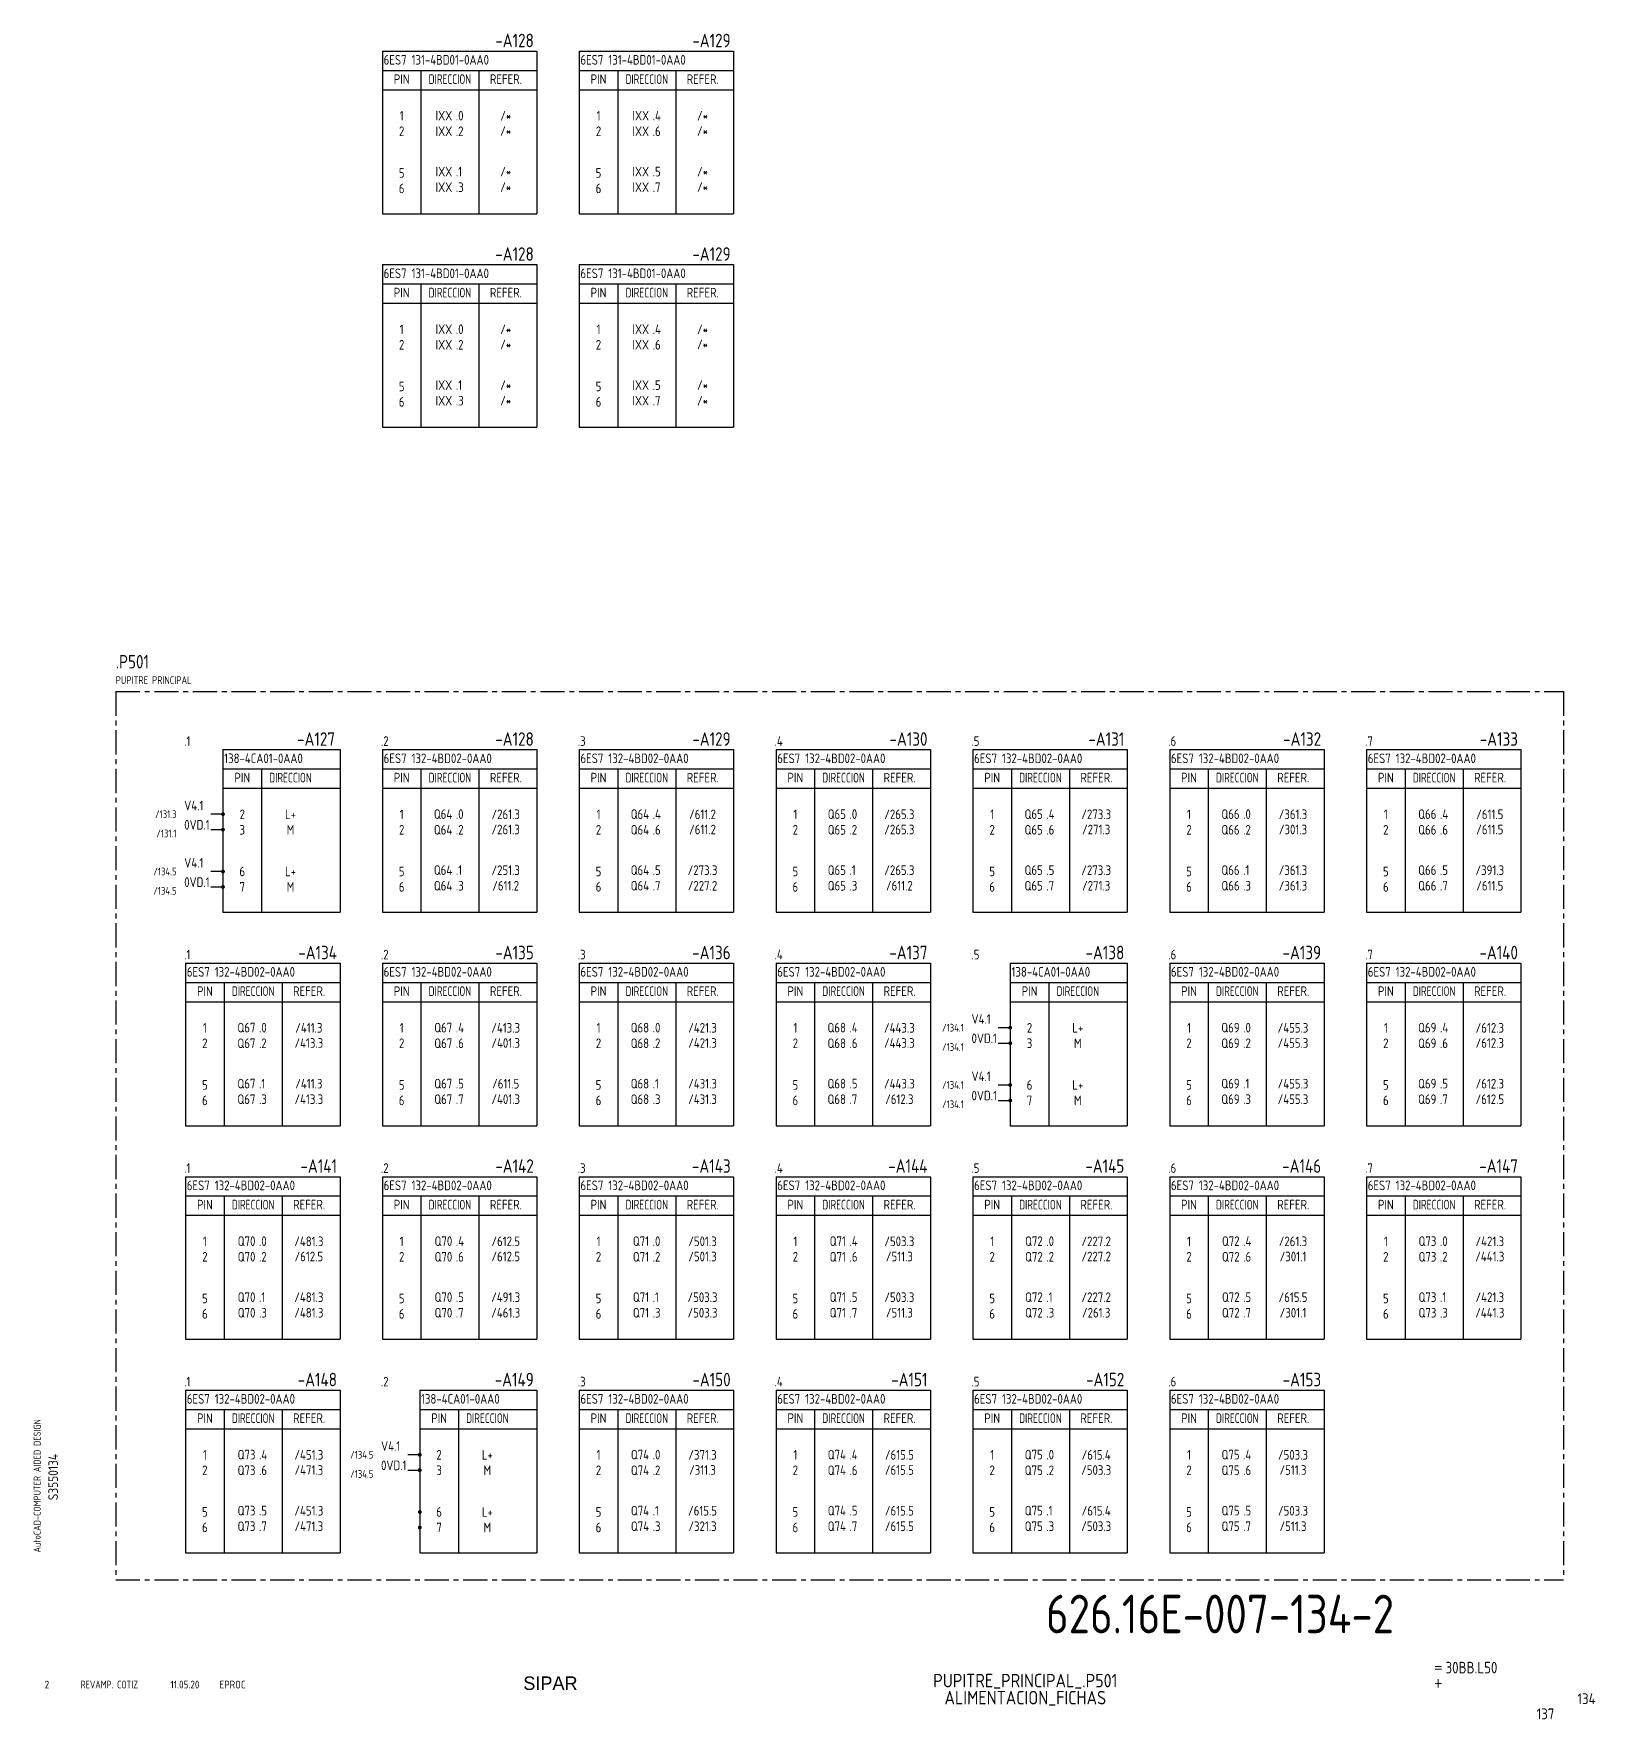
# Model space of a CAD drawing. Extents: x 10 to 1143, y 6 to 442.
# Drawn here: x 738.9 to 1143.3, y 5.6 to 442.2 of the extents above; entities that cross this region are included whole.
import ezdxf
from ezdxf.enums import TextEntityAlignment as Align

# ---------------------------------------------------------------- set-up
doc = ezdxf.new("R2010")
doc.units = 0
doc.header["$LTSCALE"] = 5
doc.header["$MEASUREMENT"] = 0
doc.linetypes.add('CENTER', pattern=[2, 1.25, -0.25, 0.25, -0.25])
doc.layers.get('0').update_dxf_attribs({"linetype": 'CONTINUOUS'})
doc.layers.add('CART', color=7, linetype='CONTINUOUS')
doc.styles.add('DIN', font='DIN.shx', dxfattribs={"width": 0.85})
doc.styles.add('N', font='ROMANS', dxfattribs={"width": 0.85, "height": 3})
doc.styles.add('X', font='UNIV.SHX', dxfattribs={"height": 3.5})

msp = doc.modelspace()

# ---------------------------------------------------------------- linework, layer by layer
at = {"color": 3}
for p, q in [((829.18, 437.71), (829.18, 395.58)), ((829.18, 437.71), (869.18, 437.71)), ((869.18, 437.71), (869.18, 395.58)), ((880.16, 437.71), (880.16, 395.58)), ((880.16, 437.71), (920.16, 437.71)), ((920.16, 437.71), (920.16, 395.58)), ((829.18, 432.71), (869.18, 432.71)), ((839.18, 432.71), (839.18, 395.58)), ((854.18, 432.71), (854.18, 395.58)), ((880.16, 432.71), (920.16, 432.71)), ((890.16, 432.71), (890.16, 395.58)), ((905.16, 432.71), (905.16, 395.58)), ((829.18, 427.71), (869.18, 427.71)), ((880.16, 427.71), (920.16, 427.71)), ((829.18, 395.58), (869.18, 395.58)), ((880.16, 395.58), (920.16, 395.58)), ((829.18, 382.41), (829.18, 340.28)), ((829.18, 382.41), (869.18, 382.41)), ((869.18, 382.41), (869.18, 340.28)), ((880.16, 382.41), (880.16, 340.28)), ((880.16, 382.41), (920.16, 382.41)), ((920.16, 382.41), (920.16, 340.28)), ((829.18, 377.41), (869.18, 377.41)), ((839.18, 377.41), (839.18, 340.28)), ((854.18, 377.41), (854.18, 340.28)), ((880.16, 377.41), (920.16, 377.41)), ((890.16, 377.41), (890.16, 340.28)), ((905.16, 377.41), (905.16, 340.28)), ((829.18, 372.41), (869.18, 372.41)), ((880.16, 372.41), (920.16, 372.41)), ((829.18, 340.28), (869.18, 340.28)), ((880.16, 340.28), (920.16, 340.28)), ((787.89, 256.79), (787.89, 214.66)), ((787.89, 256.79), (818.21, 256.79)), ((818.21, 256.79), (818.21, 214.66)), ((829.18, 256.79), (829.18, 214.66)), ((829.18, 256.79), (869.18, 256.79)), ((869.18, 256.79), (869.18, 214.66)), ((880.16, 256.79), (880.16, 214.66)), ((880.16, 256.79), (920.16, 256.79)), ((920.16, 256.79), (920.16, 214.66)), ((931.14, 256.79), (931.14, 214.66)), ((931.14, 256.79), (971.14, 256.79)), ((971.14, 256.79), (971.14, 214.66)), ((982.12, 256.79), (982.12, 214.66)), ((982.12, 256.79), (1022.12, 256.79)), ((1022.12, 256.79), (1022.12, 214.66)), ((1033.1, 256.79), (1033.1, 214.66)), ((1033.1, 256.79), (1073.1, 256.79)), ((1073.1, 256.79), (1073.1, 214.66)), ((1084.08, 256.79), (1084.08, 214.66)), ((1084.08, 256.79), (1124.08, 256.79)), ((1124.08, 256.79), (1124.08, 214.66)), ((787.89, 251.79), (818.21, 251.79)), ((797.89, 251.79), (797.89, 214.66)), ((829.18, 251.79), (869.18, 251.79)), ((839.18, 251.79), (839.18, 214.66)), ((854.18, 251.79), (854.18, 214.66)), ((880.16, 251.79), (920.16, 251.79)), ((890.16, 251.79), (890.16, 214.66)), ((905.16, 251.79), (905.16, 214.66)), ((931.14, 251.79), (971.14, 251.79)), ((941.14, 251.79), (941.14, 214.66)), ((956.14, 251.79), (956.14, 214.66)), ((982.12, 251.79), (1022.12, 251.79)), ((992.12, 251.79), (992.12, 214.66)), ((1007.12, 251.79), (1007.12, 214.66)), ((1033.1, 251.79), (1073.1, 251.79)), ((1043.1, 251.79), (1043.1, 214.66)), ((1058.1, 251.79), (1058.1, 214.66)), ((1084.08, 251.79), (1124.08, 251.79)), ((1094.08, 251.79), (1094.08, 214.66)), ((1109.08, 251.79), (1109.08, 214.66)), ((787.89, 246.79), (818.21, 246.79)), ((829.18, 246.79), (869.18, 246.79)), ((880.16, 246.79), (920.16, 246.79)), ((931.14, 246.79), (971.14, 246.79)), ((982.12, 246.79), (1022.12, 246.79)), ((1033.1, 246.79), (1073.1, 246.79)), ((1084.08, 246.79), (1124.08, 246.79)), ((787.89, 214.66), (818.21, 214.66)), ((829.18, 214.66), (869.18, 214.66)), ((880.16, 214.66), (920.16, 214.66)), ((931.14, 214.66), (971.14, 214.66)), ((982.12, 214.66), (1022.12, 214.66)), ((1033.1, 214.66), (1073.1, 214.66)), ((1084.08, 214.66), (1124.08, 214.66)), ((778.21, 201.49), (778.21, 159.36)), ((778.21, 201.49), (818.21, 201.49)), ((818.21, 201.49), (818.21, 159.36)), ((829.18, 201.49), (829.18, 159.36)), ((829.18, 201.49), (869.18, 201.49)), ((869.18, 201.49), (869.18, 159.36)), ((880.16, 201.49), (880.16, 159.36)), ((880.16, 201.49), (920.16, 201.49)), ((920.16, 201.49), (920.16, 159.36)), ((931.14, 201.49), (931.14, 159.36)), ((931.14, 201.49), (971.14, 201.49)), ((971.14, 201.49), (971.14, 159.36)), ((991.8, 201.49), (991.8, 159.36)), ((991.8, 201.49), (1022.12, 201.49)), ((1022.12, 201.49), (1022.12, 159.36)), ((1033.1, 201.49), (1033.1, 159.36)), ((1033.1, 201.49), (1073.1, 201.49)), ((1073.1, 201.49), (1073.1, 159.36)), ((1084.08, 201.49), (1084.08, 159.36)), ((1084.08, 201.49), (1124.08, 201.49)), ((1124.08, 201.49), (1124.08, 159.36)), ((778.21, 196.49), (818.21, 196.49)), ((788.21, 196.49), (788.21, 159.36)), ((803.21, 196.49), (803.21, 159.36)), ((829.18, 196.49), (869.18, 196.49)), ((839.18, 196.49), (839.18, 159.36)), ((854.18, 196.49), (854.18, 159.36)), ((880.16, 196.49), (920.16, 196.49)), ((890.16, 196.49), (890.16, 159.36)), ((905.16, 196.49), (905.16, 159.36)), ((931.14, 196.49), (971.14, 196.49)), ((941.14, 196.49), (941.14, 159.36)), ((956.14, 196.49), (956.14, 159.36)), ((991.8, 196.49), (1022.12, 196.49)), ((1001.8, 196.49), (1001.8, 159.36)), ((1033.1, 196.49), (1073.1, 196.49)), ((1043.1, 196.49), (1043.1, 159.36)), ((1058.1, 196.49), (1058.1, 159.36)), ((1084.08, 196.49), (1124.08, 196.49)), ((1094.08, 196.49), (1094.08, 159.36)), ((1109.08, 196.49), (1109.08, 159.36)), ((778.21, 191.49), (818.21, 191.49)), ((829.18, 191.49), (869.18, 191.49)), ((880.16, 191.49), (920.16, 191.49)), ((931.14, 191.49), (971.14, 191.49)), ((991.8, 191.49), (1022.12, 191.49)), ((1033.1, 191.49), (1073.1, 191.49)), ((1084.08, 191.49), (1124.08, 191.49)), ((778.21, 159.36), (818.21, 159.36)), ((829.18, 159.36), (869.18, 159.36)), ((880.16, 159.36), (920.16, 159.36)), ((931.14, 159.36), (971.14, 159.36)), ((991.8, 159.36), (1022.12, 159.36)), ((1033.1, 159.36), (1073.1, 159.36)), ((1084.08, 159.36), (1124.08, 159.36)), ((778.21, 146.19), (778.21, 104.06)), ((778.21, 146.19), (818.21, 146.19)), ((818.21, 146.19), (818.21, 104.06)), ((829.18, 146.19), (829.18, 104.06)), ((829.18, 146.19), (869.18, 146.19)), ((869.18, 146.19), (869.18, 104.06)), ((880.16, 146.19), (880.16, 104.06)), ((880.16, 146.19), (920.16, 146.19)), ((920.16, 146.19), (920.16, 104.06)), ((931.14, 146.19), (931.14, 104.06)), ((931.14, 146.19), (971.14, 146.19)), ((971.14, 146.19), (971.14, 104.06)), ((982.12, 146.19), (982.12, 104.06)), ((982.12, 146.19), (1022.12, 146.19)), ((1022.12, 146.19), (1022.12, 104.06)), ((1033.1, 146.19), (1033.1, 104.06)), ((1033.1, 146.19), (1073.1, 146.19)), ((1073.1, 146.19), (1073.1, 104.06)), ((1084.08, 146.19), (1084.08, 104.06)), ((1084.08, 146.19), (1124.08, 146.19)), ((1124.08, 146.19), (1124.08, 104.06)), ((778.21, 141.19), (818.21, 141.19)), ((788.21, 141.19), (788.21, 104.06)), ((803.21, 141.19), (803.21, 104.06)), ((829.18, 141.19), (869.18, 141.19)), ((839.18, 141.19), (839.18, 104.06)), ((854.18, 141.19), (854.18, 104.06)), ((880.16, 141.19), (920.16, 141.19)), ((890.16, 141.19), (890.16, 104.06)), ((905.16, 141.19), (905.16, 104.06)), ((931.14, 141.19), (971.14, 141.19)), ((941.14, 141.19), (941.14, 104.06)), ((956.14, 141.19), (956.14, 104.06)), ((982.12, 141.19), (1022.12, 141.19)), ((992.12, 141.19), (992.12, 104.06)), ((1007.12, 141.19), (1007.12, 104.06)), ((1033.1, 141.19), (1073.1, 141.19)), ((1043.1, 141.19), (1043.1, 104.06)), ((1058.1, 141.19), (1058.1, 104.06)), ((1084.08, 141.19), (1124.08, 141.19)), ((1094.08, 141.19), (1094.08, 104.06)), ((1109.08, 141.19), (1109.08, 104.06)), ((778.21, 136.19), (818.21, 136.19)), ((829.18, 136.19), (869.18, 136.19)), ((880.16, 136.19), (920.16, 136.19)), ((931.14, 136.19), (971.14, 136.19)), ((982.12, 136.19), (1022.12, 136.19)), ((1033.1, 136.19), (1073.1, 136.19)), ((1084.08, 136.19), (1124.08, 136.19)), ((778.21, 104.06), (818.21, 104.06)), ((829.18, 104.06), (869.18, 104.06)), ((880.16, 104.06), (920.16, 104.06)), ((931.14, 104.06), (971.14, 104.06)), ((982.12, 104.06), (1022.12, 104.06)), ((1033.1, 104.06), (1073.1, 104.06)), ((1084.08, 104.06), (1124.08, 104.06)), ((778.21, 90.89), (778.21, 48.76)), ((778.21, 90.89), (818.21, 90.89)), ((818.21, 90.89), (818.21, 48.76)), ((838.87, 90.89), (838.87, 48.76)), ((838.87, 90.89), (869.18, 90.89)), ((869.18, 90.89), (869.18, 48.76)), ((880.16, 90.89), (880.16, 48.76)), ((880.16, 90.89), (920.16, 90.89)), ((920.16, 90.89), (920.16, 48.76)), ((931.14, 90.89), (931.14, 48.76)), ((931.14, 90.89), (971.14, 90.89)), ((971.14, 90.89), (971.14, 48.76)), ((982.12, 90.89), (982.12, 48.76)), ((982.12, 90.89), (1022.12, 90.89)), ((1022.12, 90.89), (1022.12, 48.76)), ((1033.1, 90.89), (1033.1, 48.76)), ((1033.1, 90.89), (1073.1, 90.89)), ((1073.1, 90.89), (1073.1, 48.76)), ((778.21, 85.89), (818.21, 85.89)), ((788.21, 85.89), (788.21, 48.76)), ((803.21, 85.89), (803.21, 48.76)), ((838.87, 85.89), (869.18, 85.89)), ((848.87, 85.89), (848.87, 48.76)), ((880.16, 85.89), (920.16, 85.89)), ((890.16, 85.89), (890.16, 48.76)), ((905.16, 85.89), (905.16, 48.76)), ((931.14, 85.89), (971.14, 85.89)), ((941.14, 85.89), (941.14, 48.76)), ((956.14, 85.89), (956.14, 48.76)), ((982.12, 85.89), (1022.12, 85.89)), ((992.12, 85.89), (992.12, 48.76)), ((1007.12, 85.89), (1007.12, 48.76)), ((1033.1, 85.89), (1073.1, 85.89)), ((1043.1, 85.89), (1043.1, 48.76)), ((1058.1, 85.89), (1058.1, 48.76)), ((778.21, 80.89), (818.21, 80.89)), ((838.87, 80.89), (869.18, 80.89)), ((880.16, 80.89), (920.16, 80.89)), ((931.14, 80.89), (971.14, 80.89)), ((982.12, 80.89), (1022.12, 80.89)), ((1033.1, 80.89), (1073.1, 80.89)), ((778.21, 48.76), (818.21, 48.76)), ((838.87, 48.76), (869.18, 48.76)), ((880.16, 48.76), (920.16, 48.76)), ((931.14, 48.76), (971.14, 48.76)), ((982.12, 48.76), (1022.12, 48.76)), ((1033.1, 48.76), (1073.1, 48.76))]:
    msp.add_line(p, q, dxfattribs=at)
at = {"color": 3, "linetype": 'CENTER'}
for p, q in [((760.13, 271.81), (1135.13, 271.81)), ((760.13, 271.81), (760.13, 41.81)), ((1135.13, 271.81), (1135.13, 41.81)), ((760.13, 41.81), (1135.13, 41.81))]:
    msp.add_line(p, q, dxfattribs=at)
for p, q in [((787.89, 240.07), (784.76, 240.07)), ((784.76, 236.07), (787.89, 236.07)), ((787.89, 225.23), (784.76, 225.23)), ((784.76, 221.23), (787.89, 221.23)), ((991.8, 184.77), (988.68, 184.77)), ((988.68, 180.77), (991.8, 180.77)), ((991.8, 169.93), (988.68, 169.93)), ((988.68, 165.93), (991.8, 165.93)), ((838.87, 74.17), (835.74, 74.17)), ((835.74, 70.17), (838.87, 70.17))]:
    msp.add_line(p, q)
at = {"linetype": 'Continuous', "const_width": 0.5}
for points in [[(787.64, 240.07, 1), (788.14, 240.07, 1)], [(787.64, 236.07, 1), (788.14, 236.07, 1)], [(787.64, 225.23, 1), (788.14, 225.23, 1)], [(787.64, 221.23, 1), (788.14, 221.23, 1)], [(991.55, 184.77, 1), (992.05, 184.77, 1)], [(991.55, 180.77, 1), (992.05, 180.77, 1)], [(991.55, 169.93, 1), (992.05, 169.93, 1)], [(991.55, 165.93, 1), (992.05, 165.93, 1)], [(838.62, 74.17, 1), (839.12, 74.17, 1)], [(838.62, 70.17, 1), (839.12, 70.17, 1)], [(838.62, 59.33, 1), (839.12, 59.33, 1)], [(838.62, 55.33, 1), (839.12, 55.33, 1)]]:
    msp.add_lwpolyline(points, format="xyb", close=True, dxfattribs=at)

# ---------------------------------------------------------------- texts
at = {"color": 3, "style": 'DIN', "width": 0.85}
for s, p in [('-A128', (868.41, 438.71)), ('-A129', (919.39, 438.71)), ('-A128', (868.41, 383.41)), ('-A129', (919.39, 383.41)), ('-A127', (816.92, 257.79)), ('-A128', (868.41, 257.79)), ('-A129', (919.39, 257.79)), ('-A130', (970.37, 257.79)), ('-A131', (1021.35, 257.79)), ('-A132', (1072.32, 257.79)), ('-A133', (1123.3, 257.79)), ('-A134', (817.43, 202.49)), ('-A135', (868.41, 202.49)), ('-A136', (919.39, 202.49)), ('-A137', (970.37, 202.49)), ('-A138', (1021.35, 202.49)), ('-A139', (1072.32, 202.49)), ('-A140', (1123.3, 202.49)), ('-A141', (817.43, 147.19)), ('-A142', (868.41, 147.19)), ('-A143', (919.39, 147.19)), ('-A144', (970.37, 147.19)), ('-A145', (1021.35, 147.19)), ('-A146', (1072.32, 147.19)), ('-A147', (1123.3, 147.19)), ('-A148', (817.43, 91.89)), ('-A149', (868.41, 91.89)), ('-A150', (919.39, 91.89)), ('-A151', (970.37, 91.89)), ('-A152', (1021.35, 91.89)), ('-A153', (1072.32, 91.89))]:
    msp.add_text(s, height=3.5, dxfattribs=at).set_placement(p, align=Align.RIGHT)
at = {"style": 'DIN', "width": 0.85}
for s, height, p in [('6ES7 131-4BD01-0AA0', 2.5, (829.51, 434.21)), ('6ES7 131-4BD01-0AA0', 2.5, (880.48, 434.21)), ('.0', 2.5, (848.22, 419.75)), ('.4', 2.5, (899.2, 419.75)), ('.2', 2.5, (848.22, 415.71)), ('.6', 2.5, (899.2, 415.71)), ('.1', 2.5, (848.22, 405.26)), ('.5', 2.5, (899.2, 405.26)), ('.3', 2.5, (848.22, 401.22)), ('.7', 2.5, (899.2, 401.22)), ('6ES7 131-4BD01-0AA0', 2.5, (829.51, 378.91)), ('6ES7 131-4BD01-0AA0', 2.5, (880.48, 378.91)), ('.0', 2.5, (848.22, 364.45)), ('.4', 2.5, (899.2, 364.45)), ('.2', 2.5, (848.22, 360.41)), ('.6', 2.5, (899.2, 360.41)), ('.1', 2.5, (848.22, 349.96)), ('.5', 2.5, (899.2, 349.96)), ('.3', 2.5, (848.22, 345.92)), ('.7', 2.5, (899.2, 345.92)), ('PUPITRE PRINCIPAL', 2, (760.13, 273.81)), ('.1', 2.5, (777.84, 257.76)), ('.2', 2.5, (828.82, 257.76)), ('.3', 2.5, (879.8, 257.76)), ('.4', 2.5, (930.77, 257.76)), ('.5', 2.5, (981.75, 257.76)), ('.6', 2.5, (1032.73, 257.76)), ('.7', 2.5, (1083.71, 257.76)), ('138-4CA01-0AA0', 2.5, (788.21, 253.29)), ('6ES7 132-4BD02-0AA0', 2.5, (829.51, 253.29)), ('6ES7 132-4BD02-0AA0', 2.5, (880.48, 253.29)), ('6ES7 132-4BD02-0AA0', 2.5, (931.46, 253.29)), ('6ES7 132-4BD02-0AA0', 2.5, (982.44, 253.29)), ('6ES7 132-4BD02-0AA0', 2.5, (1033.42, 253.29)), ('6ES7 132-4BD02-0AA0', 2.5, (1084.4, 253.29)), ('V4.1', 2.5, (777.86, 241.07)), ('.0', 2.5, (848.22, 238.84)), ('.4', 2.5, (899.2, 238.84)), ('.0', 2.5, (950.17, 238.84)), ('.4', 2.5, (1001.15, 238.84)), ('.0', 2.5, (1052.13, 238.84)), ('.4', 2.5, (1103.11, 238.84)), ('0VD.1', 2.5, (777.86, 236.07)), ('.2', 2.5, (848.22, 234.79)), ('.6', 2.5, (899.2, 234.79)), ('.2', 2.5, (950.17, 234.79)), ('.6', 2.5, (1001.15, 234.79)), ('.2', 2.5, (1052.13, 234.79)), ('.6', 2.5, (1103.11, 234.79)), ('V4.1', 2.5, (777.86, 226.23)), ('0VD.1', 2.5, (777.86, 221.23)), ('.1', 2.5, (848.22, 224.34)), ('.3', 2.5, (848.22, 220.3)), ('.5', 2.5, (899.2, 224.34)), ('.7', 2.5, (899.2, 220.3)), ('.1', 2.5, (950.17, 224.34)), ('.3', 2.5, (950.17, 220.3)), ('.5', 2.5, (1001.15, 224.34)), ('.7', 2.5, (1001.15, 220.3)), ('.1', 2.5, (1052.13, 224.34)), ('.3', 2.5, (1052.13, 220.3)), ('.5', 2.5, (1103.11, 224.34)), ('.7', 2.5, (1103.11, 220.3)), ('.1', 2.5, (777.84, 202.46)), ('.2', 2.5, (828.82, 202.46)), ('.3', 2.5, (879.8, 202.46)), ('.4', 2.5, (930.77, 202.46)), ('.5', 2.5, (981.75, 202.46)), ('.6', 2.5, (1032.73, 202.46)), ('.7', 2.5, (1083.71, 202.46)), ('6ES7 132-4BD02-0AA0', 2.5, (778.53, 197.99)), ('6ES7 132-4BD02-0AA0', 2.5, (829.51, 197.99)), ('6ES7 132-4BD02-0AA0', 2.5, (880.48, 197.99)), ('6ES7 132-4BD02-0AA0', 2.5, (931.46, 197.99)), ('138-4CA01-0AA0', 2.5, (992.13, 197.99)), ('6ES7 132-4BD02-0AA0', 2.5, (1033.42, 197.99)), ('6ES7 132-4BD02-0AA0', 2.5, (1084.4, 197.99)), ('V4.1', 2.5, (981.78, 185.77)), ('.0', 2.5, (797.24, 183.54)), ('.4', 2.5, (848.22, 183.54)), ('.0', 2.5, (899.2, 183.54)), ('.4', 2.5, (950.17, 183.54)), ('.0', 2.5, (1052.13, 183.54)), ('.4', 2.5, (1103.11, 183.54)), ('.2', 2.5, (797.24, 179.49)), ('.6', 2.5, (848.22, 179.49)), ('.2', 2.5, (899.2, 179.49)), ('.6', 2.5, (950.17, 179.49)), ('0VD.1', 2.5, (981.78, 180.77)), ('.2', 2.5, (1052.13, 179.49)), ('.6', 2.5, (1103.11, 179.49)), ('.1', 2.5, (797.24, 169.04)), ('.5', 2.5, (848.22, 169.04)), ('.1', 2.5, (899.2, 169.04)), ('.5', 2.5, (950.17, 169.04)), ('V4.1', 2.5, (981.78, 170.93)), ('.1', 2.5, (1052.13, 169.04)), ('.5', 2.5, (1103.11, 169.04)), ('.3', 2.5, (797.24, 165)), ('.7', 2.5, (848.22, 165)), ('.3', 2.5, (899.2, 165)), ('.7', 2.5, (950.17, 165)), ('0VD.1', 2.5, (981.78, 165.93)), ('.3', 2.5, (1052.13, 165)), ('.7', 2.5, (1103.11, 165)), ('.1', 2.5, (777.84, 147.16)), ('.2', 2.5, (828.82, 147.16)), ('.3', 2.5, (879.8, 147.16)), ('.4', 2.5, (930.77, 147.16)), ('.5', 2.5, (981.75, 147.16)), ('.6', 2.5, (1032.73, 147.16)), ('.7', 2.5, (1083.71, 147.16)), ('6ES7 132-4BD02-0AA0', 2.5, (778.53, 142.69)), ('6ES7 132-4BD02-0AA0', 2.5, (829.51, 142.69)), ('6ES7 132-4BD02-0AA0', 2.5, (880.48, 142.69)), ('6ES7 132-4BD02-0AA0', 2.5, (931.46, 142.69)), ('6ES7 132-4BD02-0AA0', 2.5, (982.44, 142.69)), ('6ES7 132-4BD02-0AA0', 2.5, (1033.42, 142.69)), ('6ES7 132-4BD02-0AA0', 2.5, (1084.4, 142.69)), ('.0', 2.5, (797.24, 128.24)), ('.2', 2.5, (797.24, 124.19)), ('.4', 2.5, (848.22, 128.24)), ('.6', 2.5, (848.22, 124.19)), ('.0', 2.5, (899.2, 128.24)), ('.2', 2.5, (899.2, 124.19)), ('.4', 2.5, (950.17, 128.24)), ('.6', 2.5, (950.17, 124.19)), ('.0', 2.5, (1001.15, 128.24)), ('.2', 2.5, (1001.15, 124.19)), ('.4', 2.5, (1052.13, 128.24)), ('.6', 2.5, (1052.13, 124.19)), ('.0', 2.5, (1103.11, 128.24)), ('.2', 2.5, (1103.11, 124.19)), ('.1', 2.5, (797.24, 113.74)), ('.5', 2.5, (848.22, 113.74)), ('.1', 2.5, (899.2, 113.74)), ('.5', 2.5, (950.17, 113.74)), ('.1', 2.5, (1001.15, 113.74)), ('.5', 2.5, (1052.13, 113.74)), ('.1', 2.5, (1103.11, 113.74)), ('.3', 2.5, (797.24, 109.7)), ('.7', 2.5, (848.22, 109.7)), ('.3', 2.5, (899.2, 109.7)), ('.7', 2.5, (950.17, 109.7)), ('.3', 2.5, (1001.15, 109.7)), ('.7', 2.5, (1052.13, 109.7)), ('.3', 2.5, (1103.11, 109.7)), ('.1', 2.5, (777.84, 91.86)), ('.2', 2.5, (828.82, 91.86)), ('.3', 2.5, (879.8, 91.86)), ('.4', 2.5, (930.77, 91.86)), ('.5', 2.5, (981.75, 91.86)), ('.6', 2.5, (1032.73, 91.86)), ('6ES7 132-4BD02-0AA0', 2.5, (778.53, 87.39)), ('138-4CA01-0AA0', 2.5, (839.19, 87.39)), ('6ES7 132-4BD02-0AA0', 2.5, (880.48, 87.39)), ('6ES7 132-4BD02-0AA0', 2.5, (931.46, 87.39)), ('6ES7 132-4BD02-0AA0', 2.5, (982.44, 87.39)), ('6ES7 132-4BD02-0AA0', 2.5, (1033.42, 87.39)), ('.4', 2.5, (797.24, 72.94)), ('V4.1', 2.5, (828.84, 75.17)), ('.0', 2.5, (899.2, 72.94)), ('.4', 2.5, (950.17, 72.94)), ('.0', 2.5, (1001.15, 72.94)), ('.4', 2.5, (1052.13, 72.94)), ('.6', 2.5, (797.24, 68.89)), ('0VD.1', 2.5, (828.84, 70.17)), ('.2', 2.5, (899.2, 68.89)), ('.6', 2.5, (950.17, 68.89)), ('.2', 2.5, (1001.15, 68.89)), ('.6', 2.5, (1052.13, 68.89)), ('.5', 2.5, (797.24, 58.44)), ('.7', 2.5, (797.24, 54.4)), ('.1', 2.5, (899.2, 58.44)), ('.3', 2.5, (899.2, 54.4)), ('.5', 2.5, (950.17, 58.44)), ('.7', 2.5, (950.17, 54.4)), ('.1', 2.5, (1001.15, 58.44)), ('.3', 2.5, (1001.15, 54.4)), ('.5', 2.5, (1052.13, 58.44)), ('.7', 2.5, (1052.13, 54.4))]:
    msp.add_text(s, height=height, dxfattribs=at).set_placement(p)
for s, p in [('PIN', (834.18, 429.21)), ('REFER.', (861.18, 429.21)), ('PIN', (885.16, 429.21)), ('REFER.', (912.16, 429.21)), ('1', (834.18, 419.71)), ('/*', (861.12, 419.7)), ('1', (885.16, 419.71)), ('/*', (912.1, 419.7)), ('2', (834.18, 415.71)), ('/*', (861.12, 415.77)), ('2', (885.16, 415.71)), ('/*', (912.1, 415.77)), ('5', (834.18, 404.91)), ('/*', (861.12, 405.24)), ('5', (885.16, 404.91)), ('/*', (912.1, 405.24)), ('6', (834.18, 400.91)), ('/*', (861.12, 401.22)), ('6', (885.16, 400.91)), ('/*', (912.1, 401.22)), ('PIN', (834.18, 373.91)), ('REFER.', (861.18, 373.91)), ('PIN', (885.16, 373.91)), ('REFER.', (912.16, 373.91)), ('1', (834.18, 364.41)), ('/*', (861.12, 364.4)), ('1', (885.16, 364.41)), ('/*', (912.1, 364.4)), ('2', (834.18, 360.41)), ('/*', (861.12, 360.47)), ('2', (885.16, 360.41)), ('/*', (912.1, 360.47)), ('5', (834.18, 349.61)), ('/*', (861.12, 349.94)), ('5', (885.16, 349.61)), ('/*', (912.1, 349.94)), ('6', (834.18, 345.61)), ('/*', (861.12, 345.92)), ('6', (885.16, 345.61)), ('/*', (912.1, 345.92)), ('PIN', (792.89, 248.29)), ('PIN', (834.18, 248.29)), ('REFER.', (861.18, 248.29)), ('PIN', (885.16, 248.29)), ('REFER.', (912.16, 248.29)), ('PIN', (936.14, 248.29)), ('REFER.', (963.14, 248.29)), ('PIN', (987.12, 248.29)), ('REFER.', (1014.12, 248.29)), ('PIN', (1038.1, 248.29)), ('REFER.', (1065.1, 248.29)), ('PIN', (1089.08, 248.29)), ('REFER.', (1116.08, 248.29)), ('2', (792.89, 238.79)), ('L+', (805.39, 238.79)), ('1', (834.18, 238.79)), ('/261.3', (861.12, 238.79)), ('1', (885.16, 238.79)), ('/611.2', (912.1, 238.79)), ('1', (936.14, 238.79)), ('/265.3', (963.08, 238.79)), ('1', (987.12, 238.79)), ('/273.3', (1014.06, 238.79)), ('1', (1038.1, 238.79)), ('/361.3', (1065.03, 238.79)), ('1', (1089.08, 238.79)), ('/611.5', (1116.01, 238.79)), ('3', (792.89, 234.79)), ('M', (805.39, 234.79)), ('2', (834.18, 234.79)), ('/261.3', (861.12, 234.86)), ('2', (885.16, 234.79)), ('/611.2', (912.1, 234.86)), ('2', (936.14, 234.79)), ('/265.3', (963.08, 234.86)), ('2', (987.12, 234.79)), ('/271.3', (1014.06, 234.86)), ('2', (1038.1, 234.79)), ('/301.3', (1065.03, 234.86)), ('2', (1089.08, 234.79)), ('/611.5', (1116.01, 234.86)), ('6', (792.89, 224)), ('L+', (805.39, 224)), ('5', (834.18, 224)), ('/251.3', (861.12, 224.32)), ('/611.2', (861.12, 220.3)), ('5', (885.16, 224)), ('/273.3', (912.1, 224.32)), ('/227.2', (912.1, 220.3)), ('5', (936.14, 224)), ('/265.3', (963.08, 224.32)), ('/611.2', (963.08, 220.3)), ('5', (987.12, 224)), ('/273.3', (1014.06, 224.32)), ('/271.3', (1014.06, 220.3)), ('5', (1038.1, 224)), ('/361.3', (1065.03, 224.32)), ('/361.3', (1065.03, 220.3)), ('5', (1089.08, 224)), ('/391.3', (1116.01, 224.32)), ('/611.5', (1116.01, 220.3)), ('7', (792.89, 220)), ('M', (805.39, 220)), ('6', (834.18, 220)), ('6', (885.16, 220)), ('6', (936.14, 220)), ('6', (987.12, 220)), ('6', (1038.1, 220)), ('6', (1089.08, 220)), ('PIN', (783.21, 192.99)), ('REFER.', (810.21, 192.99)), ('PIN', (834.18, 192.99)), ('REFER.', (861.18, 192.99)), ('PIN', (885.16, 192.99)), ('REFER.', (912.16, 192.99)), ('PIN', (936.14, 192.99)), ('REFER.', (963.14, 192.99)), ('PIN', (996.8, 192.99)), ('PIN', (1038.1, 192.99)), ('REFER.', (1065.1, 192.99)), ('PIN', (1089.08, 192.99)), ('REFER.', (1116.08, 192.99)), ('1', (783.21, 183.49)), ('/411.3', (810.14, 183.49)), ('1', (834.18, 183.49)), ('/413.3', (861.12, 183.49)), ('1', (885.16, 183.49)), ('/421.3', (912.1, 183.49)), ('1', (936.14, 183.49)), ('/443.3', (963.08, 183.49)), ('2', (996.8, 183.49)), ('L+', (1009.3, 183.49)), ('1', (1038.1, 183.49)), ('/455.3', (1065.03, 183.49)), ('1', (1089.08, 183.49)), ('/612.3', (1116.01, 183.49)), ('2', (783.21, 179.49)), ('/413.3', (810.14, 179.56)), ('2', (834.18, 179.49)), ('/401.3', (861.12, 179.56)), ('2', (885.16, 179.49)), ('/421.3', (912.1, 179.56)), ('2', (936.14, 179.49)), ('/443.3', (963.08, 179.56)), ('3', (996.8, 179.49)), ('M', (1009.3, 179.49)), ('2', (1038.1, 179.49)), ('/455.3', (1065.03, 179.56)), ('2', (1089.08, 179.49)), ('/612.3', (1116.01, 179.56)), ('5', (783.21, 168.7)), ('/411.3', (810.14, 169.02)), ('5', (834.18, 168.7)), ('/611.5', (861.12, 169.02)), ('5', (885.16, 168.7)), ('/431.3', (912.1, 169.02)), ('5', (936.14, 168.7)), ('/443.3', (963.08, 169.02)), ('6', (996.8, 168.7)), ('L+', (1009.3, 168.7)), ('5', (1038.1, 168.7)), ('/455.3', (1065.03, 169.02)), ('5', (1089.08, 168.7)), ('/612.3', (1116.01, 169.02)), ('6', (783.21, 164.7)), ('/413.3', (810.14, 165)), ('6', (834.18, 164.7)), ('/401.3', (861.12, 165)), ('6', (885.16, 164.7)), ('/431.3', (912.1, 165)), ('6', (936.14, 164.7)), ('/612.3', (963.08, 165)), ('7', (996.8, 164.7)), ('M', (1009.3, 164.7)), ('6', (1038.1, 164.7)), ('/455.3', (1065.03, 165)), ('6', (1089.08, 164.7)), ('/612.5', (1116.01, 165)), ('PIN', (783.21, 137.69)), ('REFER.', (810.21, 137.69)), ('PIN', (834.18, 137.69)), ('REFER.', (861.18, 137.69)), ('PIN', (885.16, 137.69)), ('REFER.', (912.16, 137.69)), ('PIN', (936.14, 137.69)), ('REFER.', (963.14, 137.69)), ('PIN', (987.12, 137.69)), ('REFER.', (1014.12, 137.69)), ('PIN', (1038.1, 137.69)), ('REFER.', (1065.1, 137.69)), ('PIN', (1089.08, 137.69)), ('REFER.', (1116.08, 137.69)), ('2', (783.21, 124.19)), ('1', (783.21, 128.19)), ('/481.3', (810.14, 128.19)), ('/612.5', (810.14, 124.26)), ('2', (834.18, 124.19)), ('1', (834.18, 128.19)), ('/612.5', (861.12, 128.19)), ('/612.5', (861.12, 124.26)), ('2', (885.16, 124.19)), ('1', (885.16, 128.19)), ('/501.3', (912.1, 128.19)), ('/501.3', (912.1, 124.26)), ('2', (936.14, 124.19)), ('1', (936.14, 128.19)), ('/503.3', (963.08, 128.19)), ('/511.3', (963.08, 124.26)), ('2', (987.12, 124.19)), ('1', (987.12, 128.19)), ('/227.2', (1014.06, 128.19)), ('/227.2', (1014.06, 124.26)), ('2', (1038.1, 124.19)), ('1', (1038.1, 128.19)), ('/261.3', (1065.03, 128.19)), ('/301.1', (1065.03, 124.26)), ('2', (1089.08, 124.19)), ('1', (1089.08, 128.19)), ('/441.3', (1116.01, 124.26)), ('/421.3', (1116.01, 128.19)), ('5', (783.21, 113.4)), ('/481.3', (810.14, 113.72)), ('5', (834.18, 113.4)), ('/491.3', (861.12, 113.72)), ('5', (885.16, 113.4)), ('/503.3', (912.1, 113.72)), ('5', (936.14, 113.4)), ('/503.3', (963.08, 113.72)), ('5', (987.12, 113.4)), ('/227.2', (1014.06, 113.72)), ('5', (1038.1, 113.4)), ('/615.5', (1065.03, 113.72)), ('5', (1089.08, 113.4)), ('/421.3', (1116.01, 113.72)), ('6', (783.21, 109.4)), ('/481.3', (810.14, 109.7)), ('6', (834.18, 109.4)), ('/461.3', (861.12, 109.7)), ('6', (885.16, 109.4)), ('/503.3', (912.1, 109.7)), ('6', (936.14, 109.4)), ('/511.3', (963.08, 109.7)), ('6', (987.12, 109.4)), ('/261.3', (1014.06, 109.7)), ('6', (1038.1, 109.4)), ('/301.1', (1065.03, 109.7)), ('6', (1089.08, 109.4)), ('/441.3', (1116.01, 109.7)), ('PIN', (783.21, 82.39)), ('REFER.', (810.21, 82.39)), ('PIN', (843.87, 82.39)), ('PIN', (885.16, 82.39)), ('REFER.', (912.16, 82.39)), ('PIN', (936.14, 82.39)), ('REFER.', (963.14, 82.39)), ('PIN', (987.12, 82.39)), ('REFER.', (1014.12, 82.39)), ('PIN', (1038.1, 82.39)), ('REFER.', (1065.1, 82.39)), ('1', (783.21, 72.89)), ('/451.3', (810.14, 72.89)), ('2', (843.87, 72.89)), ('L+', (856.37, 72.89)), ('1', (885.16, 72.89)), ('/371.3', (912.1, 72.89)), ('1', (936.14, 72.89)), ('/615.5', (963.08, 72.89)), ('1', (987.12, 72.89)), ('/615.4', (1014.06, 72.89)), ('1', (1038.1, 72.89)), ('/503.3', (1065.03, 72.89)), ('2', (783.21, 68.89)), ('/471.3', (810.14, 68.96)), ('3', (843.87, 68.89)), ('M', (856.37, 68.89)), ('2', (885.16, 68.89)), ('/311.3', (912.1, 68.96)), ('2', (936.14, 68.89)), ('/615.5', (963.08, 68.96)), ('2', (987.12, 68.89)), ('/503.3', (1014.06, 68.96)), ('2', (1038.1, 68.89)), ('/511.3', (1065.03, 68.96)), ('5', (783.21, 58.1)), ('/451.3', (810.14, 58.42)), ('/471.3', (810.14, 54.4)), ('6', (843.87, 58.1)), ('L+', (856.37, 58.1)), ('5', (885.16, 58.1)), ('/615.5', (912.1, 58.42)), ('/321.3', (912.1, 54.4)), ('5', (936.14, 58.1)), ('/615.5', (963.08, 58.42)), ('/615.5', (963.08, 54.4)), ('5', (987.12, 58.1)), ('/503.3', (1014.06, 54.4)), ('/615.4', (1014.06, 58.42)), ('5', (1038.1, 58.1)), ('/503.3', (1065.03, 58.42)), ('/511.3', (1065.03, 54.4)), ('6', (783.21, 54.1)), ('7', (843.87, 54.1)), ('M', (856.37, 54.1)), ('6', (885.16, 54.1)), ('6', (936.14, 54.1)), ('6', (987.12, 54.1)), ('6', (1038.1, 54.1))]:
    msp.add_text(s, height=2.5, dxfattribs=at).set_placement(p, align=Align.CENTER)
at = {"style": 'DIN', "width": 0.596129}
for p, p2 in [((841.18, 429.21), (852.18, 429.21)), ((892.16, 429.21), (903.16, 429.21)), ((841.18, 373.91), (852.18, 373.91)), ((892.16, 373.91), (903.16, 373.91)), ((799.89, 248.29), (810.89, 248.29)), ((841.18, 248.29), (852.18, 248.29)), ((892.16, 248.29), (903.16, 248.29)), ((943.14, 248.29), (954.14, 248.29)), ((994.12, 248.29), (1005.12, 248.29)), ((1045.1, 248.29), (1056.1, 248.29)), ((1096.08, 248.29), (1107.08, 248.29)), ((790.21, 192.99), (801.21, 192.99)), ((841.18, 192.99), (852.18, 192.99)), ((892.16, 192.99), (903.16, 192.99)), ((943.14, 192.99), (954.14, 192.99)), ((1003.8, 192.99), (1014.8, 192.99)), ((1045.1, 192.99), (1056.1, 192.99)), ((1096.08, 192.99), (1107.08, 192.99)), ((790.21, 137.69), (801.21, 137.69)), ((841.18, 137.69), (852.18, 137.69)), ((892.16, 137.69), (903.16, 137.69)), ((943.14, 137.69), (954.14, 137.69)), ((994.12, 137.69), (1005.12, 137.69)), ((1045.1, 137.69), (1056.1, 137.69)), ((1096.08, 137.69), (1107.08, 137.69)), ((790.21, 82.39), (801.21, 82.39)), ((850.87, 82.39), (861.87, 82.39)), ((892.16, 82.39), (903.16, 82.39)), ((943.14, 82.39), (954.14, 82.39)), ((994.12, 82.39), (1005.12, 82.39)), ((1045.1, 82.39), (1056.1, 82.39))]:
    msp.add_text('DIRECCION', height=2.5, dxfattribs=at).set_placement(p, p2, align=Align.FIT)
at = {"style": 'DIN', "width": 0.85}
for s, height, p in [('IXX', 2.5, (847.28, 419.75)), ('IXX', 2.5, (898.26, 419.75)), ('IXX', 2.5, (847.28, 415.71)), ('IXX', 2.5, (898.26, 415.71)), ('IXX', 2.5, (847.28, 405.26)), ('IXX', 2.5, (898.26, 405.26)), ('IXX', 2.5, (847.28, 401.22)), ('IXX', 2.5, (898.26, 401.22)), ('IXX', 2.5, (847.28, 364.45)), ('IXX', 2.5, (898.26, 364.45)), ('IXX', 2.5, (847.28, 360.41)), ('IXX', 2.5, (898.26, 360.41)), ('IXX', 2.5, (847.28, 349.96)), ('IXX', 2.5, (898.26, 349.96)), ('IXX', 2.5, (847.28, 345.92)), ('IXX', 2.5, (898.26, 345.92)), ('/131.3', 2, (775.86, 239.07)), ('Q64', 2.5, (847.28, 238.84)), ('Q64', 2.5, (898.26, 238.84)), ('Q65', 2.5, (949.24, 238.84)), ('Q65', 2.5, (1000.22, 238.84)), ('Q66', 2.5, (1051.2, 238.84)), ('Q66', 2.5, (1102.17, 238.84)), ('/131.1', 2, (775.86, 234.07)), ('Q64', 2.5, (847.28, 234.79)), ('Q64', 2.5, (898.26, 234.79)), ('Q65', 2.5, (949.24, 234.79)), ('Q65', 2.5, (1000.22, 234.79)), ('Q66', 2.5, (1051.2, 234.79)), ('Q66', 2.5, (1102.17, 234.79)), ('/134.5', 2, (775.86, 224.23)), ('Q64', 2.5, (847.28, 224.34)), ('Q64', 2.5, (847.28, 220.3)), ('Q64', 2.5, (898.26, 224.34)), ('Q64', 2.5, (898.26, 220.3)), ('Q65', 2.5, (949.24, 224.34)), ('Q65', 2.5, (949.24, 220.3)), ('Q65', 2.5, (1000.22, 224.34)), ('Q65', 2.5, (1000.22, 220.3)), ('Q66', 2.5, (1051.2, 224.34)), ('Q66', 2.5, (1051.2, 220.3)), ('Q66', 2.5, (1102.17, 224.34)), ('Q66', 2.5, (1102.17, 220.3)), ('/134.5', 2, (775.86, 219.23)), ('Q67', 2.5, (796.3, 183.54)), ('Q67', 2.5, (847.28, 183.54)), ('Q68', 2.5, (898.26, 183.54)), ('Q68', 2.5, (949.24, 183.54)), ('/134.1', 2, (979.78, 183.77)), ('Q69', 2.5, (1051.2, 183.54)), ('Q69', 2.5, (1102.17, 183.54)), ('Q67', 2.5, (796.3, 179.49)), ('Q67', 2.5, (847.28, 179.49)), ('Q68', 2.5, (898.26, 179.49)), ('Q68', 2.5, (949.24, 179.49)), ('/134.1', 2, (979.78, 178.77)), ('Q69', 2.5, (1051.2, 179.49)), ('Q69', 2.5, (1102.17, 179.49)), ('Q67', 2.5, (796.3, 169.04)), ('Q67', 2.5, (847.28, 169.04)), ('Q68', 2.5, (898.26, 169.04)), ('Q68', 2.5, (949.24, 169.04)), ('/134.1', 2, (979.78, 168.93)), ('Q69', 2.5, (1051.2, 169.04)), ('Q69', 2.5, (1102.17, 169.04)), ('Q67', 2.5, (796.3, 165)), ('Q67', 2.5, (847.28, 165)), ('Q68', 2.5, (898.26, 165)), ('Q68', 2.5, (949.24, 165)), ('/134.1', 2, (979.78, 163.93)), ('Q69', 2.5, (1051.2, 165)), ('Q69', 2.5, (1102.17, 165)), ('Q70', 2.5, (796.3, 128.24)), ('Q70', 2.5, (796.3, 124.19)), ('Q70', 2.5, (847.28, 128.24)), ('Q70', 2.5, (847.28, 124.19)), ('Q71', 2.5, (898.26, 128.24)), ('Q71', 2.5, (898.26, 124.19)), ('Q71', 2.5, (949.24, 128.24)), ('Q71', 2.5, (949.24, 124.19)), ('Q72', 2.5, (1000.22, 128.24)), ('Q72', 2.5, (1000.22, 124.19)), ('Q72', 2.5, (1051.2, 128.24)), ('Q72', 2.5, (1051.2, 124.19)), ('Q73', 2.5, (1102.17, 128.24)), ('Q73', 2.5, (1102.17, 124.19)), ('Q70', 2.5, (796.3, 113.74)), ('Q70', 2.5, (847.28, 113.74)), ('Q71', 2.5, (898.26, 113.74)), ('Q71', 2.5, (949.24, 113.74)), ('Q72', 2.5, (1000.22, 113.74)), ('Q72', 2.5, (1051.2, 113.74)), ('Q73', 2.5, (1102.17, 113.74)), ('Q70', 2.5, (796.3, 109.7)), ('Q70', 2.5, (847.28, 109.7)), ('Q71', 2.5, (898.26, 109.7)), ('Q71', 2.5, (949.24, 109.7)), ('Q72', 2.5, (1000.22, 109.7)), ('Q72', 2.5, (1051.2, 109.7)), ('Q73', 2.5, (1102.17, 109.7)), ('Q73', 2.5, (796.3, 72.94)), ('/134.5', 2, (826.84, 73.17)), ('Q74', 2.5, (898.26, 72.94)), ('Q74', 2.5, (949.24, 72.94)), ('Q75', 2.5, (1000.22, 72.94)), ('Q75', 2.5, (1051.2, 72.94)), ('Q73', 2.5, (796.3, 68.89)), ('/134.5', 2, (826.84, 68.17)), ('Q74', 2.5, (898.26, 68.89)), ('Q74', 2.5, (949.24, 68.89)), ('Q75', 2.5, (1000.22, 68.89)), ('Q75', 2.5, (1051.2, 68.89)), ('Q73', 2.5, (796.3, 58.44)), ('Q73', 2.5, (796.3, 54.4)), ('Q74', 2.5, (898.26, 58.44)), ('Q74', 2.5, (898.26, 54.4)), ('Q74', 2.5, (949.24, 58.44)), ('Q74', 2.5, (949.24, 54.4)), ('Q75', 2.5, (1000.22, 58.44)), ('Q75', 2.5, (1000.22, 54.4)), ('Q75', 2.5, (1051.2, 58.44)), ('Q75', 2.5, (1051.2, 54.4))]:
    msp.add_text(s, height=height, dxfattribs=at).set_placement(p, align=Align.RIGHT)
at = {"color": 3, "style": 'DIN'}
for s, height, width, p in [('.P501', 3.5, 0.85, (760.13, 277.81)), ('2', 2, 0.9, (741.71, 13.64)), ('REVAMP. COTIZ', 2, 0.8, (751.03, 13.64)), ('11.05.20', 2, 0.9, (774.3, 13.64)), ('EPROC', 2, 0.9, (786.98, 13.64))]:
    msp.add_text(s, height=height, dxfattribs=dict(at, width=width)).set_placement(p)
at = {"color": 2, "insert": (1001.05, 37.92), "char_height": 10, "width": 111.0411, "attachment_point": 1, "style": 'DIN'}
msp.add_mtext('626.16E-007-134-2', dxfattribs=at)
at = {"layer": 'CART', "color": 1, "style": 'DIN', "width": 0.9}
msp.add_text('AutoCAD-COMPUTER AIDED DESIGN', height=1.8, rotation=90, dxfattribs=at).set_placement((740.68, 48.84))
at = {"layer": 'CART', "color": 3, "style": 'N', "width": 0.85}
for s, p in [('=', (1101.46, 17.91)), ('+', (1101.46, 13.87))]:
    msp.add_text(s, height=2.5, dxfattribs=at).set_placement(p)
at = {"layer": 'CART', "color": 3, "style": 'DIN', "width": 0.9, "flags": 1}
msp.add_attdef('S3550134', text='', height=2.5, rotation=90, dxfattribs=at).set_placement((745.16, 68.38), align=Align.CENTER)
at = {"layer": 'CART', "color": 3, "style": 'DIN', "width": 0.85}
msp.add_attdef('30BB.L50', text='', height=3, dxfattribs=at).set_placement((1104.54, 16.63), align=Align.BOTTOM_LEFT)
at = {"layer": 'CART', "color": 6, "style": 'X', "flags": 1}
msp.add_attdef('SIPAR', text='', height=3.5, dxfattribs=at).set_placement((872.71, 15), align=Align.MIDDLE)
at = {"layer": 'CART', "color": 2, "style": 'DIN', "width": 0.9, "flags": 1}
for tag, text, p in [('PUPITRE_PRINCIPAL_.P501', 'PLC', (995.71, 15.51)), ('ALIMENTACION_FICHAS', '', (995.71, 11.09))]:
    msp.add_attdef(tag, text=text, height=3.5, dxfattribs=at).set_placement(p, align=Align.MIDDLE)
msp.add_attdef('134', text='', height=2.8, dxfattribs=at).set_placement((1143.41, 9.56), align=Align.RIGHT)
at = {"layer": 'CART', "color": 7, "style": 'DIN', "width": 0.9, "flags": 1}
msp.add_attdef('137', (1128.14, 5.65), '', height=2.8, dxfattribs=at)

doc.saveas('drawing.dxf')
